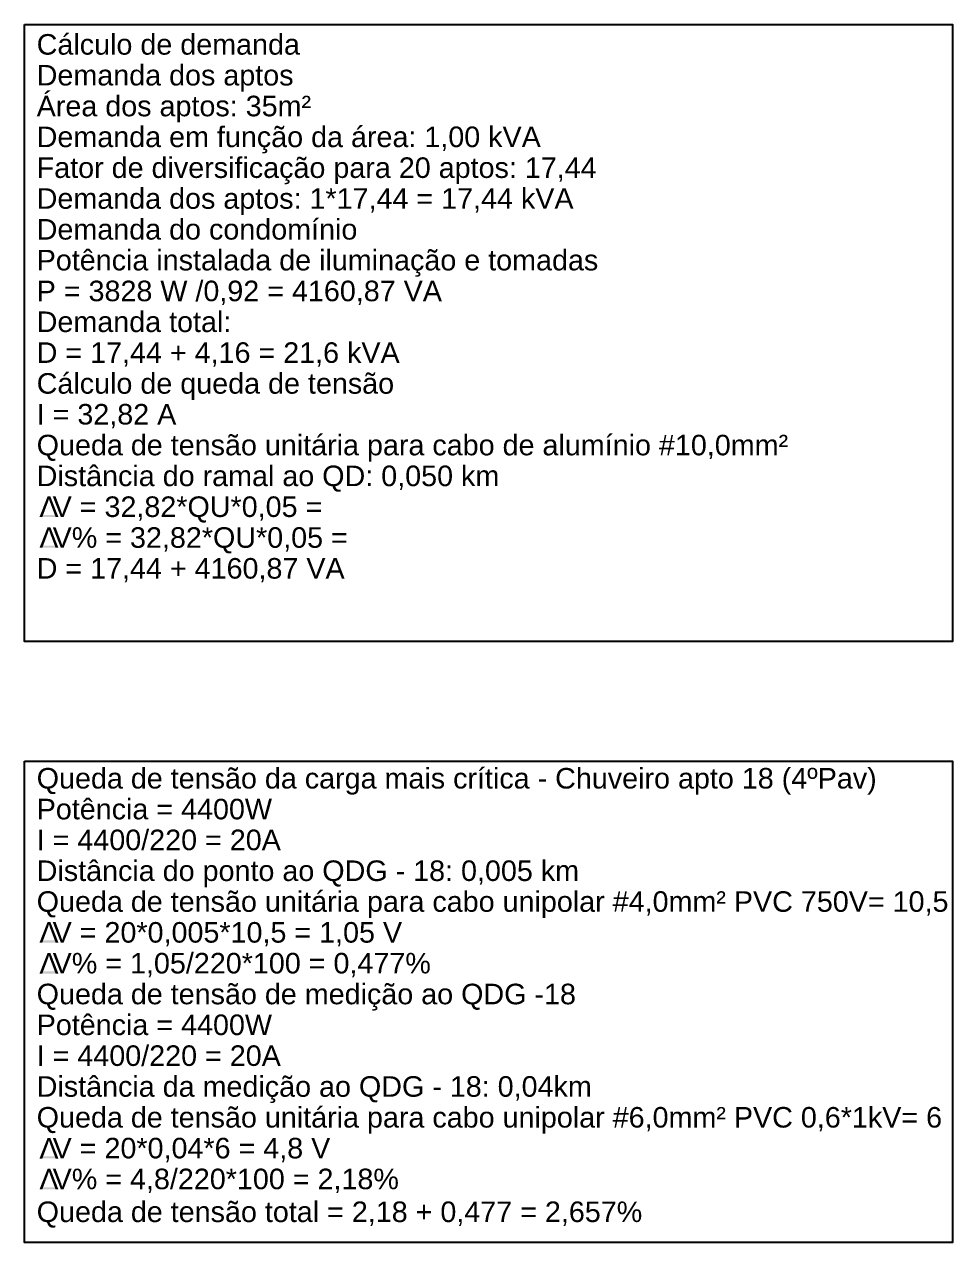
# Model space of a CAD drawing. Header units: millimetres. Extents: x 412 to 646, y 331 to 411.
# Drawn here: x 473.16 to 477.68, y 349.14 to 355.07 of the extents above; entities that cross this region are included whole.
import ezdxf

# ---------------------------------------------------------------- set-up
doc = ezdxf.new("R2010")
doc.units = ezdxf.units.MM
for name, color, linetype in [('Elétrico', 5, 'Continuous'), ('EQUIPAMENTOS', 3, 'Continuous'), ('texto - elétrico', 3, 'Continuous')]:
    doc.layers.add(name, color=color, linetype=linetype)
doc.styles.add('ARIAL', font='arial.ttf')

msp = doc.modelspace()

# ---------------------------------------------------------------- hatches: boundary and pattern name
at = {"layer": 'EQUIPAMENTOS'}
for points in [[(473.320248, 352.67209), (473.320248, 352.68209), (473.242365, 352.68209), (473.242365, 352.67209)], [(473.320248, 352.52209), (473.320248, 352.53209), (473.242365, 352.53209), (473.242365, 352.52209)], [(473.320248, 350.600864), (473.320248, 350.610864), (473.242365, 350.610864), (473.242365, 350.600864)], [(473.320248, 350.449919), (473.320248, 350.459919), (473.242365, 350.459919), (473.242365, 350.449919)], [(473.320248, 349.5498), (473.320248, 349.5598), (473.242365, 349.5598), (473.242365, 349.5498)], [(473.320248, 349.399646), (473.320248, 349.409646), (473.242365, 349.409646), (473.242365, 349.399646)]]:
    msp.add_hatch(color=256, dxfattribs=at).paths.add_polyline_path(points)

# ---------------------------------------------------------------- linework, layer by layer
at = {"layer": 'Elétrico'}
for points in [[(473.161942, 355.069331), (477.679928, 355.069331), (477.679928, 352.066401), (473.161942, 352.066401)], [(473.161942, 351.482898), (477.679928, 351.482898), (477.679928, 349.140295), (473.161942, 349.140295)]]:
    msp.add_lwpolyline(points, close=True, dxfattribs=at)

# ---------------------------------------------------------------- texts
at = {"layer": 'texto - elétrico', "style": 'ARIAL'}
for s, p in [('Cálculo de demanda', (473.221942, 354.921937)), ('Demanda dos aptos', (473.221942, 354.771937)), ('Área dos aptos: 35m²', (473.221942, 354.621937)), ('Demanda em função da área: 1,00 kVA', (473.221942, 354.471937)), ('Fator de diversificação para 20 aptos: 17,44', (473.221942, 354.321937)), ('Demanda dos aptos: 1*17,44 = 17,44 kVA', (473.221942, 354.171937)), ('Demanda do condomínio', (473.221942, 354.021937)), ('Potência instalada de iluminação e tomadas', (473.221942, 353.871937)), ('P = 3828 W /0,92 = 4160,87 VA', (473.221942, 353.721937)), ('Demanda total:', (473.221942, 353.571937)), ('D = 17,44 + 4,16 = 21,6 kVA', (473.221942, 353.421937)), ('Cálculo de queda de tensão', (473.221942, 353.271937)), ('I = 32,82 A', (473.221942, 353.121937)), ('Queda de tensão unitária para cabo de alumínio #10,0mm²', (473.221942, 352.971937)), ('Distância do ramal ao QD: 0,050 km', (473.221942, 352.821937)), ('  V = 32,82*QU*0,05 = ', (473.221942, 352.671937)), ('  V%%% = 32,82*QU*0,05 = ', (473.221942, 352.521937)), ('D = 17,44 + 4160,87 VA', (473.221942, 352.371937)), ('Queda de tensão da carga mais crítica - Chuveiro apto 18 (4ºPav)', (473.221942, 351.350316)), ('Potência = 4400W', (473.221942, 351.200316)), ('I = 4400/220 = 20A', (473.221942, 351.050316)), ('Distância do ponto ao QDG - 18: 0,005 km', (473.221942, 350.900316)), ('Queda de tensão unitária para cabo unipolar #4,0mm² PVC 750V= 10,5', (473.221942, 350.750316)), ('  V = 20*0,005*10,5 = 1,05 V', (473.221942, 350.600316)), ('  V%%% = 1,05/220*100 = 0,477%%%', (473.221942, 350.450316)), ('Queda de tensão de medição ao QDG -18', (473.221942, 350.300316)), ('Potência = 4400W', (473.221942, 350.150316)), ('I = 4400/220 = 20A', (473.221942, 350.000316)), ('Distância da medição ao QDG - 18: 0,04km', (473.221942, 349.850316)), ('Queda de tensão unitária para cabo unipolar #6,0mm² PVC 0,6*1kV= 6', (473.221942, 349.700316)), ('  V = 20*0,04*6 = 4,8 V', (473.221942, 349.550316)), ('  V%%% = 4,8/220*100 = 2,18%%%', (473.221942, 349.400316)), ('Queda de tensão total = 2,18 + 0,477 = 2,657%%%', (473.221942, 349.240469))]:
    msp.add_text(s, height=0.1, dxfattribs=at).set_placement(p)
for p in [(473.328256, 352.772012), (473.328256, 352.622012), (473.328256, 350.700786), (473.328256, 350.549841), (473.328256, 349.649722), (473.328256, 349.499568)]:
    msp.add_text('V', height=0.1, rotation=180, dxfattribs=at).set_placement(p)

doc.saveas('drawing.dxf')
